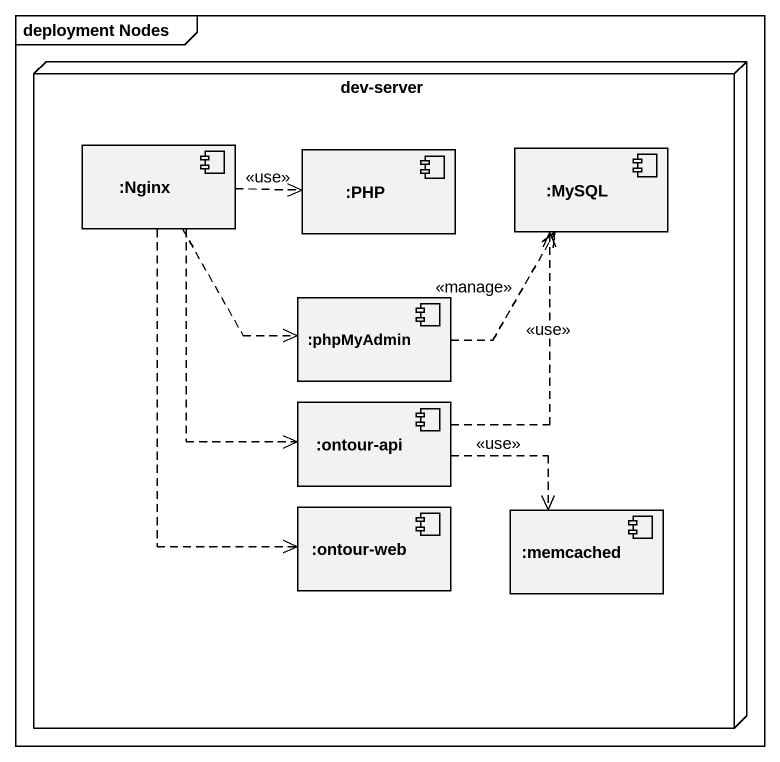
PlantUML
@startuml
mainframe deployment Nodes
node "dev-server" as dev_server {
  component ":Nginx" as Nginx
  component ":PHP" as PHP
  component ":MySQL" as MySQL
  component ":phpMyAdmin" as phpMyAdmin
  component ":ontour-api" as ontour_api
  component ":ontour-web" as ontour_web
  component ":memcached" as memcached
}
Nginx .right.> PHP : <<use>>
Nginx ..> phpMyAdmin
Nginx ..> ontour_api
Nginx ..> ontour_web
phpMyAdmin .up.> MySQL : <<manage>>
ontour_api .up.> MySQL : <<use>>
ontour_api .right.> memcached : <<use>>
@enduml
